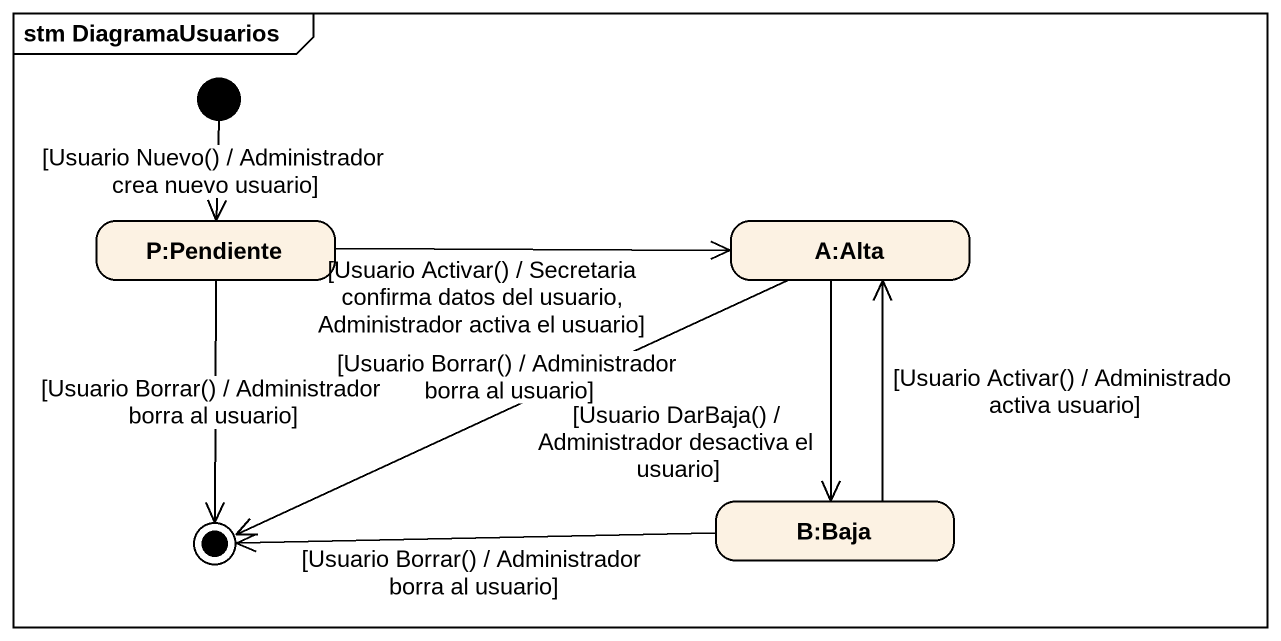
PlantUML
@startuml
mainframe stm DiagramaUsuarios
hide empty description
state "P:Pendiente" as P_Pendiente
state "A:Alta" as A_Alta
state "B:Baja" as B_Baja
[*] --> P_Pendiente : [Usuario Nuevo() / Administrador crea nuevo usuario]
P_Pendiente -right-> A_Alta : [Usuario Activar() / Secretaria confirma datos del usuario, Administrador activa el usuario]
A_Alta --> B_Baja : [Usuario DarBaja() / Administrador desactiva el usuario]
B_Baja -up-> A_Alta : [Usuario Activar() / Administrado activa usuario]
P_Pendiente --> [*] : [Usuario Borrar() / Administrador borra al usuario]
A_Alta -left-> [*] : [Usuario Borrar() / Administrador borra al usuario]
B_Baja -left-> [*] : [Usuario Borrar() / Administrador borra al usuario]
@enduml
